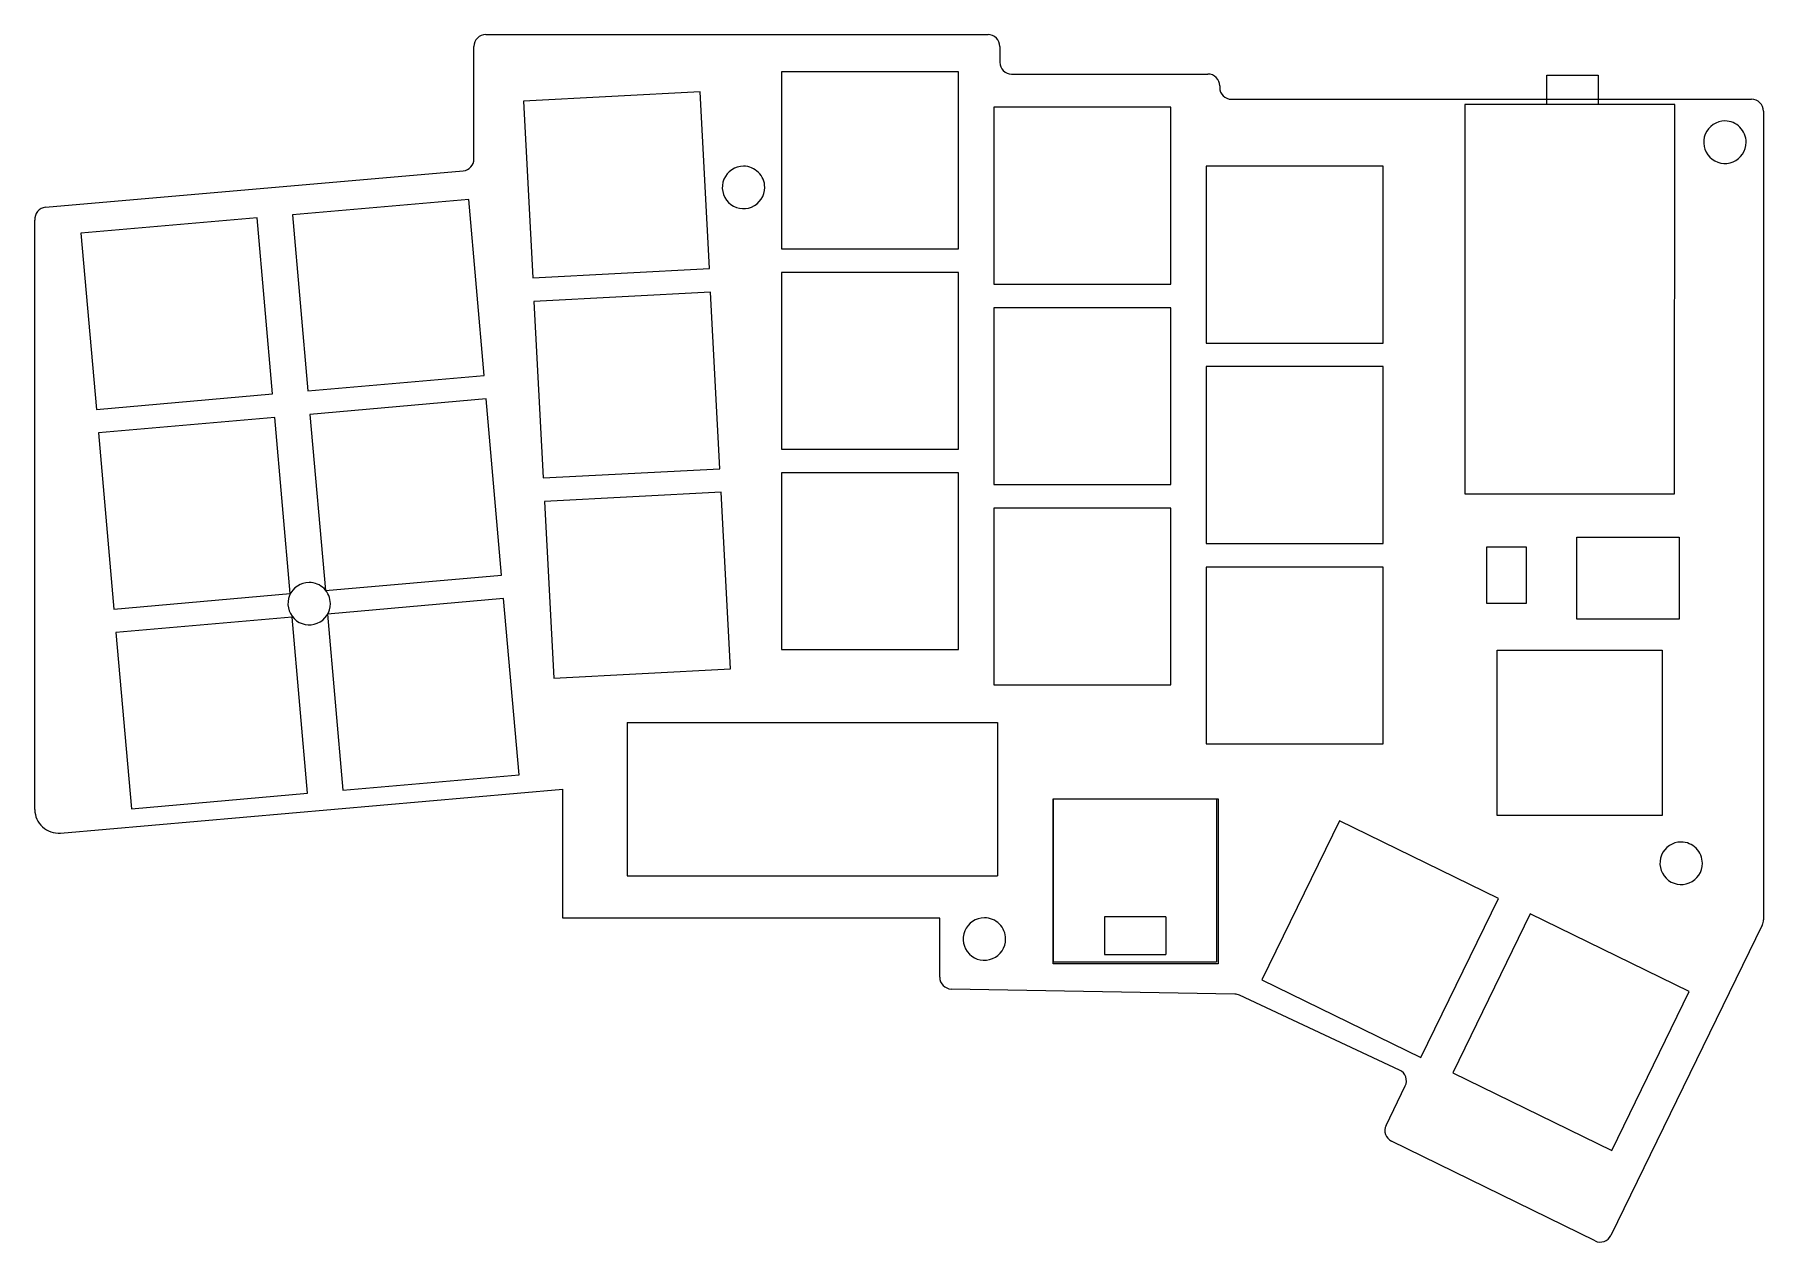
# Model space of a CAD drawing. Header units: millimetres. Extents: x 99 to 246, y 134 to 237.
import ezdxf

# ---------------------------------------------------------------- set-up
doc = ezdxf.new("R2010")
doc.units = ezdxf.units.MM
doc.layers.get('0').update_dxf_attribs({"linetype": 'CONTINUOUS'})

msp = doc.modelspace()

# ---------------------------------------------------------------- linework, layer by layer
at = {"color": 7}
for points in [[(137.6837, 236.7804), (180.2693, 236.7804)], [(136.6837, 226.2229), (136.6837, 235.7804)], [(181.2693, 235.7804), (181.2693, 234.4276)], [(177.7643, 218.6107), (177.7643, 233.6107), (162.7643, 233.6107)], [(162.7643, 233.6107), (162.7643, 218.6107)], [(182.2693, 233.4276), (198.9129, 233.4276)], [(227.6624, 233.3387), (232.0058, 233.3387)], [(227.6624, 230.8495), (227.6624, 233.3387)], [(232.0058, 233.3387), (232.0058, 230.8495)], [(156.6466, 216.932), (155.8616, 231.9114), (140.8822, 231.1264)], [(199.9129, 232.4276), (199.9129, 232.294)], [(140.8822, 231.1264), (141.6672, 216.147)], [(195.7644, 230.6107), (180.7643, 230.6107)], [(180.7643, 230.6107), (180.7643, 215.6107), (195.7643, 215.6107)], [(195.7643, 215.6107), (195.7644, 230.6107)], [(200.9129, 231.294), (245.0161, 231.294)], [(220.7028, 230.8495), (220.7028, 197.8295)], [(238.5082, 230.8495), (220.7028, 230.8495)], [(238.4828, 197.8295), (238.5082, 230.8495)], [(246.0161, 230.294), (246.0161, 161.6794)], [(100.3597, 222.1286), (135.7709, 225.2267)], [(213.7643, 210.6107), (213.7643, 225.6107), (198.7643, 225.6107)], [(198.7643, 225.6107), (198.7643, 210.6107)], [(137.5443, 207.8605), (136.237, 222.8034), (121.2941, 221.4961)], [(121.2941, 221.4961), (122.6014, 206.5532)], [(99.4507, 171.0426), (99.4507, 221.0447)], [(119.6128, 206.2917), (118.3055, 221.2346), (103.3626, 219.9273)], [(103.3626, 219.9273), (104.6699, 204.9843)], [(162.7643, 218.6107), (177.7643, 218.6107)], [(141.6672, 216.147), (156.6466, 216.932)], [(177.7643, 201.6107), (177.7643, 216.6107), (162.7643, 216.6107)], [(162.7643, 216.6107), (162.7643, 201.6107)], [(157.5364, 199.9553), (156.7513, 214.9347), (141.7719, 214.1497)], [(141.7719, 214.1497), (142.5569, 199.1703)], [(195.7643, 213.6107), (180.7643, 213.6107)], [(180.7643, 213.6107), (180.7643, 198.6107), (195.7643, 198.6107)], [(195.7643, 198.6107), (195.7643, 213.6107)], [(198.7643, 210.6107), (213.7643, 210.6107)], [(213.7644, 193.6107), (213.7644, 208.6107), (198.7644, 208.6107)], [(198.7644, 208.6107), (198.7644, 193.6107)], [(122.6014, 206.5532), (137.5443, 207.8605)], [(104.6699, 204.9843), (119.6128, 206.2917)], [(139.026, 190.9252), (137.7186, 205.8681), (122.7757, 204.5608)], [(121.0945, 189.3564), (119.7871, 204.2993), (104.8442, 202.992)], [(122.7757, 204.5608), (124.083, 189.6178)], [(104.8442, 202.992), (106.1515, 188.049)], [(162.7643, 201.6107), (177.7643, 201.6107)], [(142.5569, 199.1703), (157.5364, 199.9553)], [(177.7644, 184.6107), (177.7644, 199.6107), (162.7644, 199.6107)], [(162.7644, 199.6107), (162.7644, 184.6107)], [(158.4261, 182.9786), (157.641, 197.958), (142.6616, 197.173)], [(142.6616, 197.173), (143.4466, 182.1936)], [(195.7643, 196.6107), (180.7643, 196.6107)], [(180.7643, 196.6107), (180.7643, 181.6107), (195.7643, 181.6107)], [(195.7643, 181.6107), (195.7643, 196.6107)], [(220.7028, 197.8295), (238.4828, 197.8295)], [(198.7644, 193.6107), (213.7644, 193.6107)], [(124.083, 189.6178), (139.026, 190.9252)], [(213.7644, 176.6107), (213.7644, 191.6107), (198.7644, 191.6107)], [(198.7644, 191.6107), (198.7644, 176.6107)], [(106.1515, 188.049), (121.0945, 189.3564)], [(140.5076, 173.9899), (139.2003, 188.9328), (124.2574, 187.6255)], [(122.5761, 172.4211), (121.2688, 187.364), (106.3259, 186.0567)], [(124.2574, 187.6255), (125.5647, 172.6825)], [(106.3259, 186.0567), (107.6332, 171.1137)], [(162.7644, 184.6107), (177.7644, 184.6107)], [(143.4466, 182.1936), (158.4261, 182.9786)], [(149.679, 178.4187), (149.679, 165.4187)], [(149.679, 178.4187), (181.079, 178.4187)], [(181.079, 178.4187), (181.079, 165.4187)], [(198.7644, 176.6107), (213.7644, 176.6107)], [(125.5647, 172.6825), (140.5076, 173.9899)], [(101.6253, 169.0503), (144.2073, 172.7817)], [(107.6332, 171.1137), (122.5761, 172.4211)], [(144.2073, 161.8208), (144.2073, 172.7817)], [(199.6348, 171.9358), (185.8348, 171.9358)], [(185.8348, 158.1358), (185.8348, 171.9358)], [(199.6348, 171.9358), (199.6348, 158.1358)], [(210.0742, 170.0757), (203.4986, 156.5938), (216.9805, 150.0182)], [(223.5561, 163.5002), (210.0742, 170.0757)], [(149.679, 165.4187), (181.079, 165.4187)], [(216.9805, 150.0182), (223.5561, 163.5002)], [(176.1768, 161.8209), (144.2073, 161.8208)], [(176.1768, 156.8209), (176.1768, 161.8209)], [(195.3348, 161.9358), (190.1348, 161.9358), (190.1348, 158.7358), (195.3348, 158.7358)], [(195.3348, 161.9358), (195.3348, 158.7358)], [(226.2521, 162.1854), (219.6765, 148.7035), (233.1584, 142.1279)], [(239.734, 155.6098), (226.2521, 162.1854)], [(245.9149, 161.2411), (233.076, 134.9176)], [(185.8348, 158.1358), (199.6348, 158.1358)], [(201.2051, 155.3795), (177.1472, 155.8213)], [(233.1584, 142.1279), (239.734, 155.6098)], [(215.1714, 148.9458), (201.5987, 155.286)], [(214.0156, 144.2562), (215.647, 147.6014)], [(231.7371, 134.458), (214.4743, 142.9199)]]:
    msp.add_lwpolyline(points, dxfattribs=at)
for points in [[(242.7502, 229.4487)], [(159.5396, 225.6137)], [(230.2026, 194.1461), (238.864, 194.1461), (238.864, 187.1865), (230.2026, 187.1865)], [(222.5572, 193.3333), (225.91, 193.3333), (225.91, 188.5073), (222.5572, 188.5073)], [(122.7098, 190.3073)], [(237.4428, 170.5507), (223.4428, 170.5507), (223.4428, 184.5507), (237.4428, 184.5507)], [(199.7948, 157.9458), (185.7948, 157.9458), (185.7948, 171.9458), (199.7948, 171.9458)], [(239.0418, 168.2855)], [(179.9614, 161.8593)]]:
    msp.add_lwpolyline(points, close=True, dxfattribs=at)
for points in [[(136.976593, 236.487507), (136.789057, 236.29997), (136.6837, 236.045616), (136.6837, 235.7804)], [(137.6837, 236.7804), (137.418484, 236.7804), (137.16413, 236.675043), (136.976593, 236.487507)], [(180.976436, 236.487536), (180.788894, 236.675078), (180.534525, 236.780427), (180.2693, 236.7804)], [(181.2693, 235.7804), (181.269327, 236.045625), (181.163978, 236.299994), (180.976436, 236.487536)], [(181.2694, 234.4276), (181.2694, 233.875354), (181.717054, 233.427655), (182.2693, 233.4276)], [(199.620036, 233.134736), (199.432494, 233.322278), (199.178125, 233.427627), (198.9129, 233.4276)], [(199.9129, 232.4276), (199.912927, 232.692825), (199.807578, 232.947194), (199.620036, 233.134736)], [(199.9129, 232.294), (199.912955, 231.741738), (200.360638, 231.294055), (200.9129, 231.294)], [(245.723171, 231.001101), (245.535651, 231.18864), (245.281307, 231.294), (245.0161, 231.294)], [(246.016, 230.294), (246.016027, 230.559207), (245.910692, 230.813561), (245.723171, 231.001101)], [(242.7502, 229.4487), (242.022168, 229.4487), (241.365823, 229.010144), (241.087217, 228.33753)], [(244.022992, 228.921492), (243.685427, 229.259058), (243.22759, 229.4487), (242.7502, 229.4487)], [(244.5502, 227.6487), (244.5502, 228.12609), (244.360558, 228.583927), (244.022992, 228.921492)], [(241.087217, 228.33753), (240.808611, 227.664916), (240.962611, 226.890704), (241.477408, 226.375908)], [(243.43903, 225.985717), (244.111644, 226.264323), (244.5502, 226.920668), (244.5502, 227.6487)], [(135.7709, 225.2268), (136.287378, 225.272009), (136.683653, 225.704447), (136.6837, 226.2229)], [(241.477408, 226.375908), (241.992204, 225.861111), (242.766416, 225.707111), (243.43903, 225.985717)], [(157.876617, 224.50253), (157.598011, 223.829916), (157.752011, 223.055704), (158.266808, 222.540908)], [(159.5396, 225.6137), (158.811568, 225.6137), (158.155223, 225.175144), (157.876617, 224.50253)], [(160.812392, 225.086492), (160.474827, 225.424058), (160.01699, 225.6137), (159.5396, 225.6137)], [(161.3396, 223.8137), (161.3396, 224.29109), (161.149958, 224.748927), (160.812392, 225.086492)], [(160.22843, 222.150717), (160.901044, 222.429323), (161.3396, 223.085668), (161.3396, 223.8137)], [(99.680596, 221.775011), (99.510106, 221.571717), (99.427404, 221.308997), (99.4507, 221.0447)], [(100.3597, 222.1286), (100.095385, 222.105505), (99.851087, 221.978306), (99.680596, 221.775011)], [(158.266808, 222.540908), (158.781604, 222.026111), (159.555816, 221.872111), (160.22843, 222.150717)], [(121.046817, 189.19613), (120.768211, 188.523516), (120.922211, 187.749304), (121.437008, 187.234508)], [(122.7098, 190.3073), (121.981768, 190.3073), (121.325423, 189.868744), (121.046817, 189.19613)], [(123.982592, 189.780092), (123.645027, 190.117658), (123.18719, 190.3073), (122.7098, 190.3073)], [(124.5098, 188.5073), (124.5098, 188.98469), (124.320158, 189.442527), (123.982592, 189.780092)], [(123.39863, 186.844317), (124.071244, 187.122923), (124.5098, 187.779268), (124.5098, 188.5073)], [(121.437008, 187.234508), (121.951804, 186.719711), (122.726016, 186.565711), (123.39863, 186.844317)], [(99.4506, 171.0426), (99.450616, 170.481802), (99.686078, 169.946774), (100.099584, 169.56795)], [(100.099584, 169.56795), (100.51309, 169.189127), (101.066646, 169.001314), (101.6253, 169.0503)], [(237.378817, 167.17433), (237.100211, 166.501716), (237.254211, 165.727504), (237.769008, 165.212708)], [(239.0418, 168.2855), (238.313768, 168.2855), (237.657423, 167.846944), (237.378817, 167.17433)], [(240.314592, 167.758292), (239.977027, 168.095858), (239.51919, 168.2855), (239.0418, 168.2855)], [(240.8418, 166.4855), (240.8418, 166.96289), (240.652158, 167.420727), (240.314592, 167.758292)], [(239.73063, 164.822517), (240.403244, 165.101123), (240.8418, 165.757468), (240.8418, 166.4855)], [(237.769008, 165.212708), (238.283804, 164.697911), (239.058016, 164.543911), (239.73063, 164.822517)], [(179.9614, 161.8593), (179.233368, 161.8593), (178.577023, 161.420744), (178.298417, 160.74813)], [(181.234192, 161.332092), (180.896627, 161.669658), (180.43879, 161.8593), (179.9614, 161.8593)], [(181.7614, 160.0593), (181.7614, 160.53669), (181.571758, 160.994527), (181.234192, 161.332092)], [(245.9149, 161.2411), (245.981482, 161.377618), (246.016091, 161.52751), (246.0161, 161.6794)], [(178.298417, 160.74813), (178.019811, 160.075516), (178.173811, 159.301304), (178.688608, 158.786508)], [(180.65023, 158.396317), (181.322844, 158.674923), (181.7614, 159.331268), (181.7614, 160.0593)], [(178.688608, 158.786508), (179.203404, 158.271711), (179.977616, 158.117711), (180.65023, 158.396317)], [(176.1768, 156.8209), (176.176779, 156.280127), (176.606663, 155.837307), (177.1472, 155.8213)], [(201.5987, 155.286), (201.475238, 155.343652), (201.341299, 155.375469), (201.2051, 155.3795)], [(215.690949, 148.373272), (215.601525, 148.62605), (215.414335, 148.832328), (215.1714, 148.9458)], [(215.647, 147.6014), (215.764538, 147.842394), (215.780372, 148.120495), (215.690949, 148.373272)], [(214.0156, 144.2562), (213.773838, 143.760489), (213.97906, 143.162627), (214.4743, 142.9199)], [(232.501867, 134.410124), (232.753034, 134.496341), (232.959595, 134.67892), (233.076, 134.9176)], [(231.7371, 134.458), (231.975554, 134.341131), (232.2507, 134.323906), (232.501867, 134.410124)]]:
    msp.add_open_spline(points, degree=3, dxfattribs=at)

doc.saveas('drawing.dxf')
